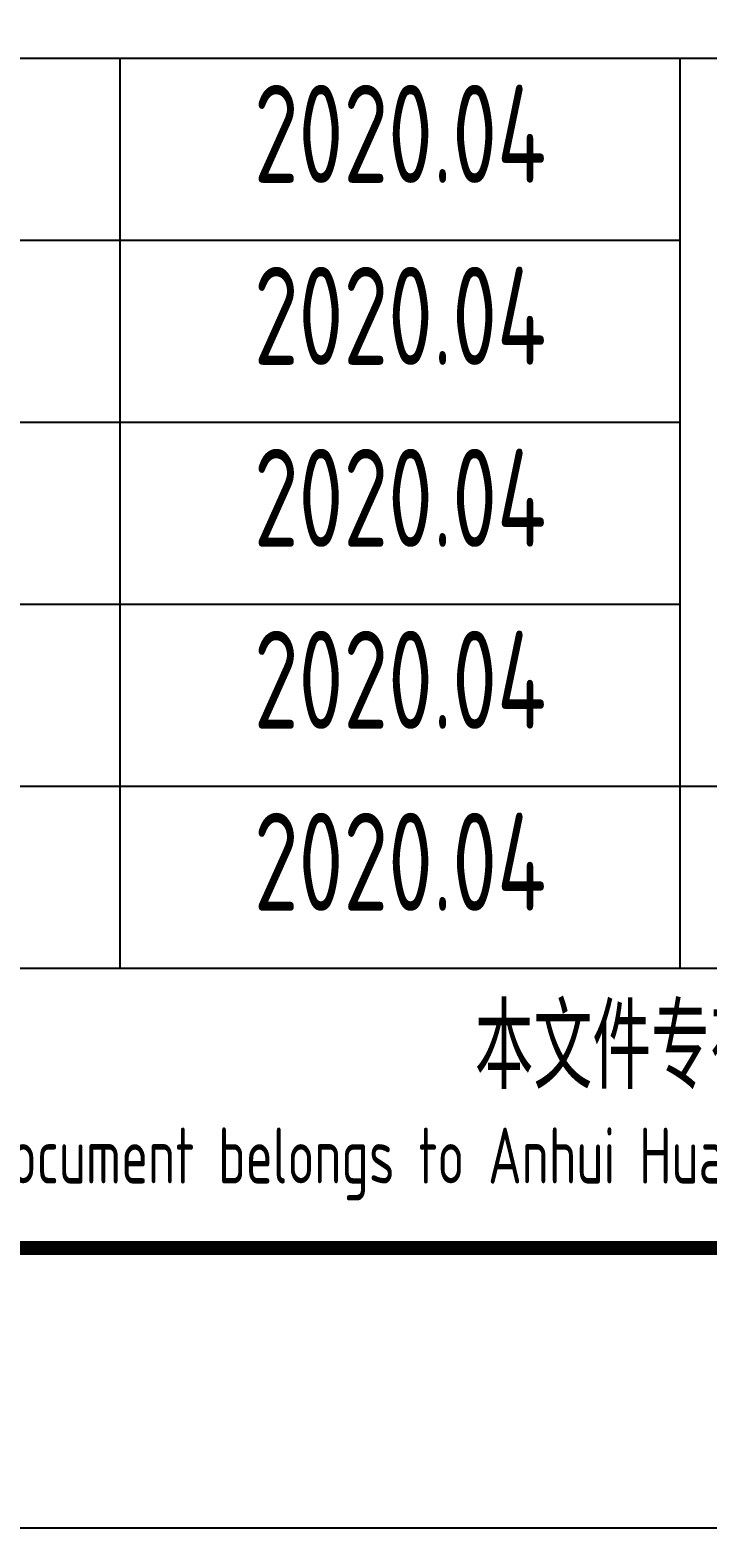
# Model space of a CAD drawing. Extents: x 9732137 to 18866768, y -962146 to 246094.
# Drawn here: x 9811196 to 9812405, y -648106 to -645431 of the extents above; entities that cross this region are included whole.
import ezdxf
from ezdxf.enums import TextEntityAlignment as Align

# ---------------------------------------------------------------- set-up
doc = ezdxf.new("R2010")
doc.units = 0
doc.header["$LTSCALE"] = 1000
doc.layers.get('0').update_dxf_attribs({"linetype": 'CONTINUOUS'})
doc.layers.add('BORDER', color=7, linetype='CONTINUOUS')
doc.styles.add('TSSD_Rein', font='Tssdeng.shx', dxfattribs={"width": 0.7, "bigfont": 'hztxt.shx'})

msp = doc.modelspace()

# ---------------------------------------------------------------- linework, layer by layer
for p, q in [((9809606.8, -645481.3), (9815106.8, -645481.3)), ((9811356.8, -647106.3), (9811356.8, -645481.3)), ((9811356.8, -647106.3), (9811356.8, -645481.3)), ((9812356.8, -647106.3), (9812356.8, -645481.3)), ((9809606.8, -645806.3), (9812356.8, -645806.3)), ((9809606.8, -646131.3), (9812356.8, -646131.3)), ((9809606.8, -646456.3), (9812356.8, -646456.3)), ((9809606.8, -646781.3), (9812356.8, -646781.3)), ((9812356.8, -646781.3), (9818606.8, -646781.3)), ((9809606.8, -647106.3), (9818606.8, -647106.3)), ((9809606.8, -647605.9), (9818606.8, -647605.9))]:
    msp.add_line(p, q)
at = {"layer": 'BORDER'}
msp.add_lwpolyline([(9777056.8, -648106.3), (9777056.8, -618406.3), (9819106.8, -618406.3), (9819106.8, -648106.3)], close=True, dxfattribs=at)
at = {"layer": 'BORDER', "const_width": 25}
msp.add_lwpolyline([(9778306.8, -647606.3), (9778306.8, -618906.3), (9818606.8, -618906.3), (9818606.8, -647606.3)], close=True, dxfattribs=at)

# ---------------------------------------------------------------- texts
at = {"style": 'TSSD_Rein', "width": 0.7}
for s, height, p in [('本文件专有权属安徽华东化工医药工程有限责任公司所有,未经许可不得复制或转让给第三方', 150, (9814106.8, -647256.3)), ('The proprietary right of this document belongs to Anhui Huadong Chemical And Medical Engineering  Co.,Ltd.  and any replication or transfer to the 3rd. side is forbidden without its permission. ', 100, (9813980, -647455.9))]:
    msp.add_text(s, height=height, dxfattribs=at).set_placement(p, align=Align.MIDDLE)
for p in [(9811856.5, -645616.2), (9811856.5, -645941.2), (9811856.5, -646266.2), (9811856.5, -646591.2), (9811856.5, -646916.2)]:
    msp.add_attdef('2020.04', text='200320-02-040', height=175, dxfattribs=at).set_placement(p, align=Align.MIDDLE)

doc.saveas('drawing.dxf')
